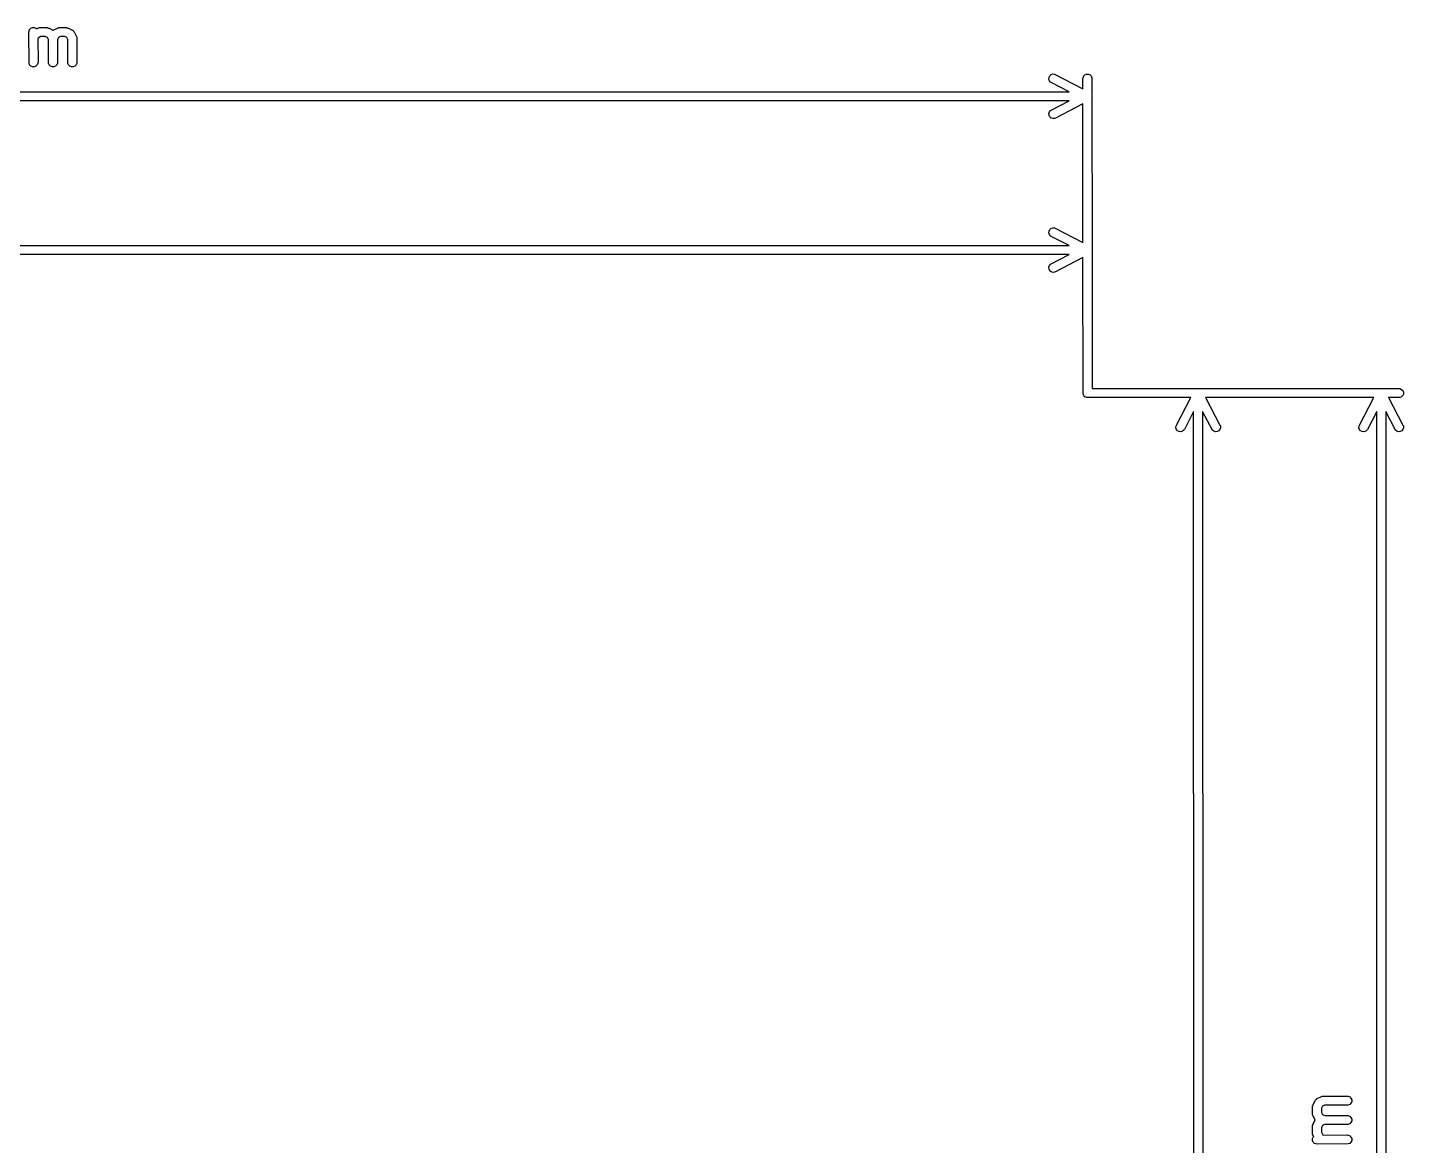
# Model space of a CAD drawing. Extents: x 0 to 3.6, y 0 to 2.89.
# Drawn here: x 1.812 to 3.601, y 1.412 to 2.865 of the extents above; entities that cross this region are included whole.
import ezdxf

# ---------------------------------------------------------------- set-up
doc = ezdxf.new("R2010")
doc.units = 0
doc.header["$MEASUREMENT"] = 0
doc.layers.add('BLACK', color=7, linetype='CONTINUOUS')

msp = doc.modelspace()

# ---------------------------------------------------------------- linework, layer by layer
at = {"layer": 'BLACK', "linetype": 'CONTINUOUS'}
for p, q in [((1.8144, 2.8628), (1.8161, 2.8644)), ((1.8161, 2.8644), (1.8182, 2.8653)), ((1.8182, 2.8653), (1.8205, 2.8653)), ((1.8205, 2.8653), (1.8226, 2.8644)), ((1.8226, 2.8644), (1.8232, 2.8638)), ((1.8232, 2.8638), (1.8251, 2.8648)), ((1.8251, 2.8648), (1.8262, 2.8652)), ((1.8262, 2.8652), (1.8264, 2.8652)), ((1.8264, 2.8652), (1.8266, 2.8653)), ((1.8266, 2.8653), (1.8278, 2.8653)), ((1.8278, 2.8653), (1.8285, 2.8654)), ((1.8285, 2.8654), (1.8287, 2.8653)), ((1.8287, 2.8653), (1.8362, 2.8654)), ((1.8362, 2.8654), (1.8374, 2.8653)), ((1.8374, 2.8653), (1.8376, 2.8652)), ((1.8376, 2.8652), (1.8378, 2.8652)), ((1.8378, 2.8652), (1.8389, 2.8647)), ((1.8389, 2.8647), (1.8395, 2.8644)), ((1.8395, 2.8644), (1.8396, 2.8644)), ((1.8396, 2.8644), (1.8445, 2.862)), ((1.8451, 2.862), (1.8505, 2.8648)), ((1.8505, 2.8648), (1.8515, 2.8652)), ((1.8515, 2.8652), (1.8517, 2.8652)), ((1.8517, 2.8652), (1.8519, 2.8653)), ((1.8519, 2.8653), (1.8531, 2.8653)), ((1.8531, 2.8653), (1.8538, 2.8654)), ((1.8538, 2.8654), (1.854, 2.8653)), ((1.854, 2.8653), (1.8615, 2.8654)), ((1.8615, 2.8654), (1.8627, 2.8653)), ((1.8627, 2.8653), (1.8629, 2.8652)), ((1.8629, 2.8652), (1.8631, 2.8652)), ((1.8631, 2.8652), (1.8642, 2.8647)), ((1.8642, 2.8647), (1.8648, 2.8644)), ((1.8648, 2.8644), (1.8649, 2.8644)), ((1.8649, 2.8644), (1.8698, 2.862)), ((1.8134, 2.8595), (1.8136, 2.8607)), ((1.8136, 2.819), (1.8134, 2.8595)), ((1.8136, 2.8607), (1.8144, 2.8628)), ((1.8255, 2.8518), (1.8252, 2.8514)), ((1.8252, 2.8514), (1.8253, 2.8202)), ((1.829, 2.8536), (1.8255, 2.8518)), ((1.8347, 2.8537), (1.829, 2.8536)), ((1.8374, 2.8524), (1.8347, 2.8537)), ((1.8388, 2.8499), (1.8374, 2.8524)), ((1.8389, 2.819), (1.8388, 2.8499)), ((1.8445, 2.862), (1.8447, 2.8619)), ((1.8447, 2.8619), (1.8451, 2.862)), ((1.8518, 2.8523), (1.8505, 2.8495)), ((1.8505, 2.8495), (1.8506, 2.8202)), ((1.8544, 2.8536), (1.8518, 2.8523)), ((1.86, 2.8537), (1.8544, 2.8536)), ((1.8627, 2.8524), (1.86, 2.8537)), ((1.8641, 2.8499), (1.8627, 2.8524)), ((1.8642, 2.819), (1.8641, 2.8499)), ((1.8698, 2.862), (1.87, 2.8619)), ((1.87, 2.8619), (1.8701, 2.8618)), ((1.8701, 2.8618), (1.8702, 2.8618)), ((1.8702, 2.8618), (1.8708, 2.8614)), ((1.8708, 2.8614), (1.8713, 2.8608)), ((1.8713, 2.8608), (1.8718, 2.8603)), ((1.8718, 2.8603), (1.872, 2.8599)), ((1.872, 2.8599), (1.8723, 2.8596)), ((1.8723, 2.8596), (1.8725, 2.8591)), ((1.8725, 2.8591), (1.8752, 2.8537)), ((1.8752, 2.8537), (1.8757, 2.8527)), ((1.8757, 2.8527), (1.8757, 2.8524)), ((1.8757, 2.8524), (1.8758, 2.8522)), ((1.8758, 2.8522), (1.8758, 2.8512)), ((1.8758, 2.8512), (1.8758, 2.8504)), ((1.8758, 2.8504), (1.8758, 2.8502)), ((1.8758, 2.8502), (1.8759, 2.8202)), ((1.8144, 2.8169), (1.8136, 2.819)), ((1.8161, 2.8153), (1.8144, 2.8169)), ((1.8182, 2.8144), (1.8161, 2.8153)), ((1.8205, 2.8144), (1.8182, 2.8144)), ((1.8226, 2.8153), (1.8205, 2.8144)), ((1.8243, 2.8169), (1.8226, 2.8153)), ((1.8251, 2.819), (1.8243, 2.8169)), ((1.8253, 2.8202), (1.8251, 2.819)), ((1.8397, 2.8169), (1.8389, 2.819)), ((1.8414, 2.8153), (1.8397, 2.8169)), ((1.8435, 2.8144), (1.8414, 2.8153)), ((1.8458, 2.8144), (1.8435, 2.8144)), ((1.8479, 2.8153), (1.8458, 2.8144)), ((1.8496, 2.8169), (1.8479, 2.8153)), ((1.8504, 2.819), (1.8496, 2.8169)), ((1.8506, 2.8202), (1.8504, 2.819)), ((1.8651, 2.8169), (1.8642, 2.819)), ((1.8667, 2.8153), (1.8651, 2.8169)), ((1.8688, 2.8144), (1.8667, 2.8153)), ((1.8711, 2.8144), (1.8688, 2.8144)), ((1.8732, 2.8153), (1.8711, 2.8144)), ((1.8749, 2.8169), (1.8732, 2.8153)), ((1.8758, 2.819), (1.8749, 2.8169)), ((1.8759, 2.8202), (1.8758, 2.819)), ((3.1398, 2.7984), (3.14, 2.8007)), ((3.1405, 2.7962), (3.1398, 2.7984)), ((3.14, 2.8007), (3.141, 2.8028)), ((3.142, 2.7945), (3.1405, 2.7962)), ((3.141, 2.8028), (3.1428, 2.8043)), ((3.1429, 2.7938), (3.142, 2.7945)), ((3.1428, 2.8043), (3.145, 2.805)), ((3.166, 2.7819), (3.1429, 2.7938)), ((3.145, 2.805), (3.1473, 2.8048)), ((3.1473, 2.8048), (3.1841, 2.7857)), ((3.1841, 2.7991), (3.1842, 2.8002)), ((3.1841, 2.7857), (3.1841, 2.7991)), ((3.1842, 2.8002), (3.1851, 2.8024)), ((3.1851, 2.8024), (3.1867, 2.804)), ((3.1867, 2.804), (3.1888, 2.8049)), ((3.1888, 2.8049), (3.1912, 2.8049)), ((3.1912, 2.8049), (3.1933, 2.804)), ((3.1933, 2.804), (3.1949, 2.8024)), ((3.1949, 2.8024), (3.1958, 2.8002)), ((3.1958, 2.8002), (3.1958, 2.7769)), ((0.0338, 2.7818), (3.166, 2.7819)), ((3.1958, 2.7769), (3.1959, 2.7766)), ((3.1959, 2.7766), (3.1958, 2.776)), ((3.1958, 2.776), (3.1959, 2.7754)), ((3.1959, 2.7754), (3.1958, 2.7751)), ((3.1958, 2.7751), (3.1959, 2.5767)), ((3.1662, 2.7702), (0.034, 2.7701)), ((3.1398, 2.7536), (3.1405, 2.7558)), ((3.1405, 2.7558), (3.142, 2.7575)), ((3.142, 2.7575), (3.1662, 2.7702)), ((3.1841, 2.7664), (3.1484, 2.7477)), ((3.1841, 2.5996), (3.1841, 2.7664)), ((3.14, 2.7513), (3.1398, 2.7536)), ((3.141, 2.7492), (3.14, 2.7513)), ((3.1428, 2.7477), (3.141, 2.7492)), ((3.145, 2.747), (3.1428, 2.7477)), ((3.1473, 2.7472), (3.145, 2.747)), ((3.1484, 2.7477), (3.1473, 2.7472)), ((3.1398, 2.5984), (3.14, 2.6007)), ((3.1405, 2.5962), (3.1398, 2.5984)), ((3.14, 2.6007), (3.141, 2.6028)), ((3.142, 2.5945), (3.1405, 2.5962)), ((3.141, 2.6028), (3.1428, 2.6043)), ((3.1428, 2.6043), (3.145, 2.605)), ((3.145, 2.605), (3.1473, 2.6048)), ((3.1473, 2.6048), (3.1841, 2.5857)), ((3.1841, 2.5991), (3.1841, 2.5996)), ((3.1841, 2.5857), (3.1841, 2.5991)), ((0.0338, 2.5818), (3.166, 2.5819)), ((3.1429, 2.5938), (3.142, 2.5945)), ((3.166, 2.5819), (3.1429, 2.5938)), ((3.1959, 2.5767), (3.1959, 2.5766)), ((3.1662, 2.5702), (0.034, 2.5701)), ((3.142, 2.5575), (3.1662, 2.5702)), ((3.1841, 2.5664), (3.1484, 2.5477)), ((3.1842, 2.3888), (3.1841, 2.5664)), ((3.1959, 2.5766), (3.1959, 2.5765)), ((3.1959, 2.5765), (3.1959, 2.5755)), ((3.1959, 2.5755), (3.1959, 2.5754)), ((3.1959, 2.5754), (3.1959, 2.5753)), ((3.1959, 2.5753), (3.1959, 2.3958)), ((3.1398, 2.5536), (3.1405, 2.5558)), ((3.14, 2.5513), (3.1398, 2.5536)), ((3.141, 2.5492), (3.14, 2.5513)), ((3.1405, 2.5558), (3.142, 2.5575)), ((3.1428, 2.5477), (3.141, 2.5492)), ((3.145, 2.547), (3.1428, 2.5477)), ((3.1473, 2.5472), (3.145, 2.547)), ((3.1484, 2.5477), (3.1473, 2.5472)), ((3.1851, 2.3867), (3.1842, 2.3888)), ((3.1867, 2.3851), (3.1851, 2.3867)), ((3.1888, 2.3842), (3.1867, 2.3851)), ((3.19, 2.3841), (3.1888, 2.3842)), ((3.3243, 2.3841), (3.19, 2.3841)), ((3.1959, 2.3958), (3.3571, 2.3959)), ((3.3052, 2.3473), (3.3243, 2.3841)), ((3.5623, 2.3842), (3.3436, 2.3841)), ((3.3436, 2.3841), (3.3623, 2.3484)), ((3.3571, 2.3959), (3.3578, 2.3958)), ((3.3578, 2.3958), (3.5951, 2.3959)), ((3.5432, 2.3473), (3.5623, 2.3842)), ((3.5962, 2.3842), (3.5816, 2.3842)), ((3.5816, 2.3842), (3.6003, 2.3484)), ((3.5951, 2.3959), (3.5962, 2.3958)), ((3.5962, 2.3958), (3.5984, 2.3949)), ((3.5984, 2.3851), (3.5962, 2.3842)), ((3.5984, 2.3949), (3.6, 2.3933)), ((3.6, 2.3867), (3.5984, 2.3851)), ((3.6, 2.3933), (3.6009, 2.3912)), ((3.6009, 2.3888), (3.6, 2.3867)), ((3.6009, 2.3912), (3.6009, 2.3888)), ((3.3281, 2.366), (3.3162, 2.3429)), ((3.3282, 0.0338), (3.3281, 2.366)), ((3.3525, 2.342), (3.3398, 2.3662)), ((3.3398, 2.3662), (3.3399, 0.034)), ((3.5661, 2.366), (3.5542, 2.3429)), ((3.5662, 0.0338), (3.5661, 2.366)), ((3.5905, 2.342), (3.5778, 2.3662)), ((3.5778, 2.3662), (3.5779, 0.034)), ((3.305, 2.345), (3.3052, 2.3473)), ((3.3057, 2.3428), (3.305, 2.345)), ((3.3623, 2.3484), (3.3628, 2.3473)), ((3.363, 2.345), (3.3623, 2.3428)), ((3.3628, 2.3473), (3.363, 2.345)), ((3.543, 2.345), (3.5432, 2.3473)), ((3.5437, 2.3428), (3.543, 2.345)), ((3.6003, 2.3484), (3.6008, 2.3473)), ((3.601, 2.345), (3.6003, 2.3428)), ((3.6008, 2.3473), (3.601, 2.345)), ((3.3072, 2.341), (3.3057, 2.3428)), ((3.3093, 2.34), (3.3072, 2.341)), ((3.3116, 2.3398), (3.3093, 2.34)), ((3.3138, 2.3405), (3.3116, 2.3398)), ((3.3155, 2.342), (3.3138, 2.3405)), ((3.3162, 2.3429), (3.3155, 2.342)), ((3.3542, 2.3405), (3.3525, 2.342)), ((3.3564, 2.3398), (3.3542, 2.3405)), ((3.3587, 2.34), (3.3564, 2.3398)), ((3.3608, 2.341), (3.3587, 2.34)), ((3.3623, 2.3428), (3.3608, 2.341)), ((3.5452, 2.341), (3.5437, 2.3428)), ((3.5473, 2.34), (3.5452, 2.341)), ((3.5496, 2.3398), (3.5473, 2.34)), ((3.5518, 2.3405), (3.5496, 2.3398)), ((3.5535, 2.342), (3.5518, 2.3405)), ((3.5542, 2.3429), (3.5535, 2.342)), ((3.5922, 2.3405), (3.5905, 2.342)), ((3.5944, 2.3398), (3.5922, 2.3405)), ((3.5967, 2.34), (3.5944, 2.3398)), ((3.5988, 2.341), (3.5967, 2.34)), ((3.6003, 2.3428), (3.5988, 2.341)), ((3.4836, 1.4649), (3.486, 1.4698)), ((3.486, 1.4698), (3.4861, 1.47)), ((3.4861, 1.47), (3.4862, 1.4701)), ((3.4862, 1.4702), (3.4866, 1.4708)), ((3.4862, 1.4701), (3.4862, 1.4702)), ((3.4866, 1.4708), (3.4872, 1.4713)), ((3.4872, 1.4713), (3.4877, 1.4718)), ((3.4877, 1.4718), (3.4881, 1.472)), ((3.4881, 1.472), (3.4884, 1.4723)), ((3.4884, 1.4723), (3.4889, 1.4725)), ((3.4889, 1.4725), (3.4943, 1.4752)), ((3.4943, 1.4752), (3.4953, 1.4757)), ((3.4953, 1.4757), (3.4956, 1.4757)), ((3.4956, 1.4757), (3.4958, 1.4758)), ((3.4958, 1.4758), (3.4968, 1.4758)), ((3.4968, 1.4758), (3.4976, 1.4758)), ((3.4976, 1.4758), (3.4978, 1.4758)), ((3.4978, 1.4758), (3.5278, 1.4759)), ((3.5278, 1.4759), (3.529, 1.4758)), ((3.529, 1.4758), (3.5311, 1.4749)), ((3.5311, 1.4749), (3.5327, 1.4732)), ((3.5327, 1.4732), (3.5336, 1.4711)), ((3.5336, 1.4688), (3.5327, 1.4667)), ((3.5336, 1.4711), (3.5336, 1.4688)), ((3.4826, 1.4615), (3.4827, 1.4627)), ((3.4827, 1.454), (3.4826, 1.4615)), ((3.4826, 1.4538), (3.4827, 1.454)), ((3.4827, 1.4531), (3.4826, 1.4538)), ((3.4827, 1.4627), (3.4828, 1.4629)), ((3.4827, 1.4519), (3.4827, 1.4531)), ((3.4828, 1.4517), (3.4827, 1.4519)), ((3.4828, 1.4631), (3.4833, 1.4642)), ((3.4828, 1.4629), (3.4828, 1.4631)), ((3.4828, 1.4515), (3.4828, 1.4517)), ((3.4832, 1.4505), (3.4828, 1.4515)), ((3.486, 1.4451), (3.4832, 1.4505)), ((3.4833, 1.4642), (3.4836, 1.4648)), ((3.4836, 1.4648), (3.4836, 1.4649)), ((3.4956, 1.4627), (3.4943, 1.46)), ((3.4943, 1.46), (3.4944, 1.4544)), ((3.4944, 1.4544), (3.4957, 1.4518)), ((3.4981, 1.4641), (3.4956, 1.4627)), ((3.4957, 1.4518), (3.4985, 1.4505)), ((3.529, 1.4642), (3.4981, 1.4641)), ((3.4985, 1.4505), (3.5278, 1.4506)), ((3.5278, 1.4506), (3.529, 1.4504)), ((3.5311, 1.4651), (3.529, 1.4642)), ((3.529, 1.4504), (3.5311, 1.4496)), ((3.5327, 1.4667), (3.5311, 1.4651)), ((3.5311, 1.4496), (3.5327, 1.4479)), ((3.4826, 1.4362), (3.4827, 1.4374)), ((3.4827, 1.4287), (3.4826, 1.4362)), ((3.4827, 1.4374), (3.4828, 1.4376)), ((3.4828, 1.4378), (3.4833, 1.4389)), ((3.4828, 1.4376), (3.4828, 1.4378)), ((3.4833, 1.4389), (3.4836, 1.4395)), ((3.4836, 1.4396), (3.486, 1.4445)), ((3.4836, 1.4395), (3.4836, 1.4396)), ((3.4861, 1.4447), (3.486, 1.4451)), ((3.486, 1.4445), (3.4861, 1.4447)), ((3.4956, 1.4374), (3.4943, 1.4347)), ((3.4943, 1.4347), (3.4944, 1.429)), ((3.4981, 1.4388), (3.4956, 1.4374)), ((3.529, 1.4389), (3.4981, 1.4388)), ((3.5311, 1.4397), (3.529, 1.4389)), ((3.5327, 1.4414), (3.5311, 1.4397)), ((3.5327, 1.4479), (3.5336, 1.4458)), ((3.5336, 1.4435), (3.5327, 1.4414)), ((3.5336, 1.4458), (3.5336, 1.4435)), ((3.4826, 1.4285), (3.4827, 1.4287)), ((3.4827, 1.4278), (3.4826, 1.4285)), ((3.4827, 1.4266), (3.4827, 1.4278)), ((3.4828, 1.4264), (3.4827, 1.4266)), ((3.4827, 1.4205), (3.4836, 1.4226)), ((3.4827, 1.4182), (3.4827, 1.4205)), ((3.4836, 1.4161), (3.4827, 1.4182)), ((3.4828, 1.4262), (3.4828, 1.4264)), ((3.4832, 1.4251), (3.4828, 1.4262)), ((3.4842, 1.4232), (3.4832, 1.4251)), ((3.4836, 1.4226), (3.4842, 1.4232)), ((3.4852, 1.4144), (3.4836, 1.4161)), ((3.4873, 1.4136), (3.4852, 1.4144)), ((3.4944, 1.429), (3.4962, 1.4255)), ((3.4962, 1.4255), (3.4966, 1.4252)), ((3.4966, 1.4252), (3.5278, 1.4253)), ((3.5278, 1.4253), (3.529, 1.4251)), ((3.529, 1.4251), (3.5311, 1.4243)), ((3.5311, 1.4144), (3.529, 1.4136)), ((3.5311, 1.4243), (3.5327, 1.4226)), ((3.5327, 1.4161), (3.5311, 1.4144)), ((3.5327, 1.4226), (3.5336, 1.4205)), ((3.5336, 1.4182), (3.5327, 1.4161)), ((3.5336, 1.4205), (3.5336, 1.4182)), ((3.4885, 1.4134), (3.4873, 1.4136)), ((3.529, 1.4136), (3.4885, 1.4134))]:
    msp.add_line(p, q, dxfattribs=at)

doc.saveas('drawing.dxf')
